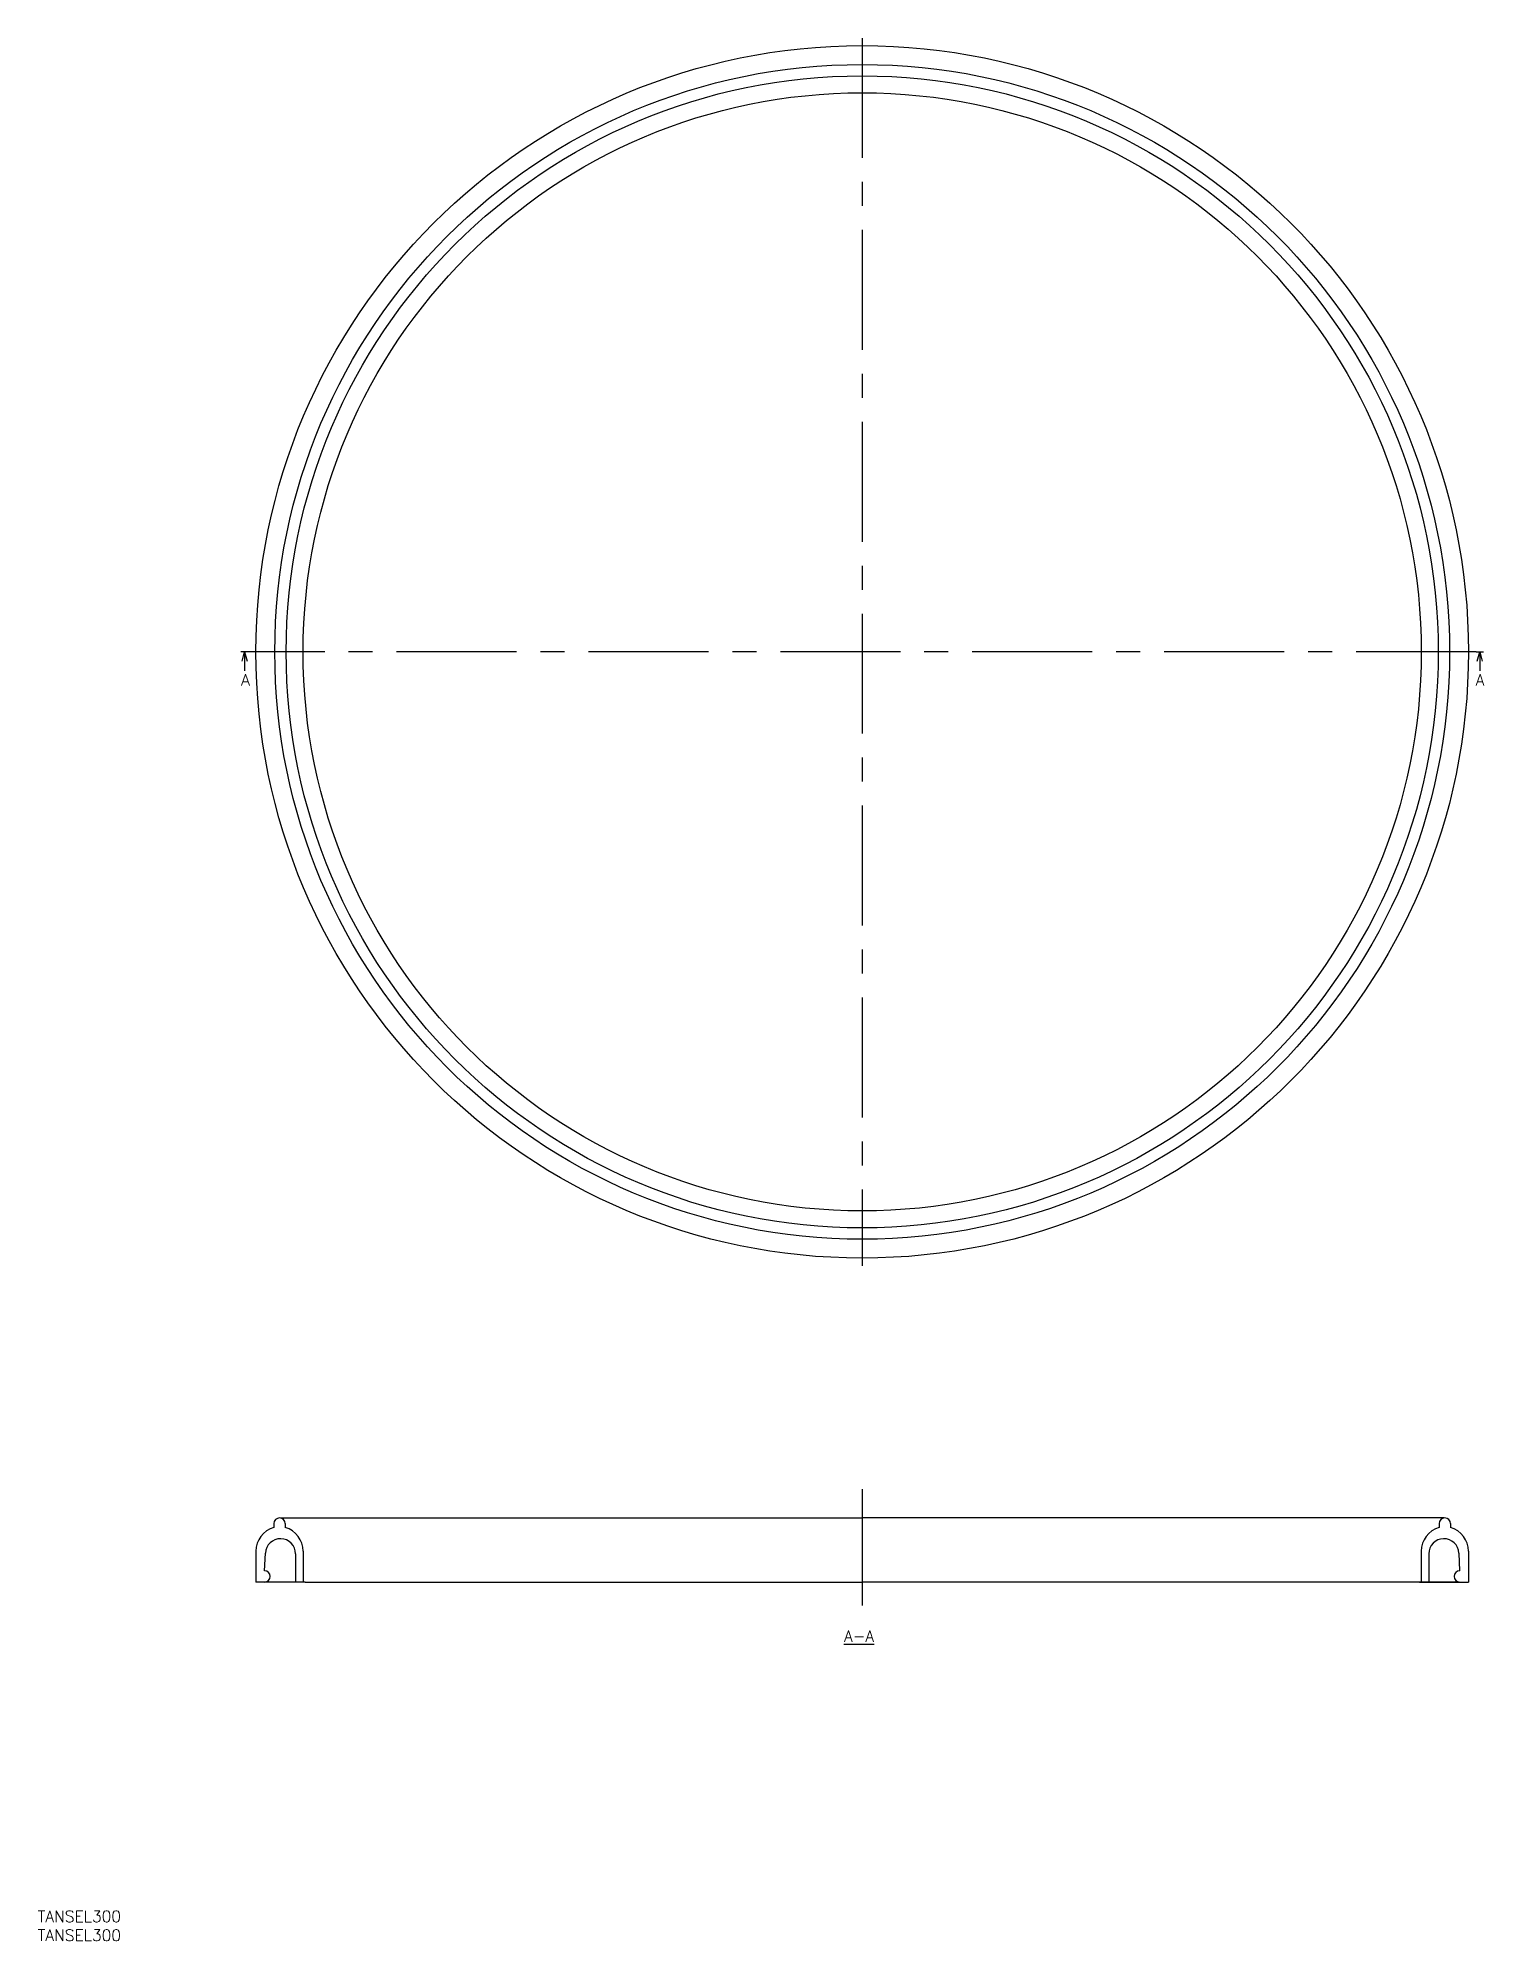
# Model space of a CAD drawing. Extents: x -218 to 165, y -112 to 392.
import ezdxf

# ---------------------------------------------------------------- set-up
doc = ezdxf.new("R2010")
doc.units = 0
doc.linetypes.add('CENTER', pattern=[50.8, 31.75, -6.35, 6.35, -6.35])
doc.layers.get('0').update_dxf_attribs({"linetype": 'CONTINUOUS'})
doc.layers.add('CENTER', color=1, linetype='CENTER')
doc.styles.get("Standard").update_dxf_attribs({"font": 'txt.shx', "height": 3, "bigfont": 'bigfont.shx'})

# ---------------------------------------------------------------- blocks, each defined once
blk = doc.blocks.new('*U7')
at = {"color": 7, "linetype": 'CONTINUOUS'}
blk.add_text('TANSEL300', height=3, dxfattribs=at).set_placement((-218.31, -107.01))
blk = doc.blocks.new('*U8')
at = {"color": 7, "linetype": 'CONTINUOUS'}
blk.add_text('TANSEL300', height=3, dxfattribs=at).set_placement((-218.31, -112.01))
blk = doc.blocks.new('*U14')
at = {"color": 137, "linetype": 'CONTINUOUS'}
blk.add_text('%%UA-A', height=3, dxfattribs=at).set_placement((-4.82, -32.8))
blk = doc.blocks.new('_OPEN30')
at = {"color": 0, "linetype": 'BYBLOCK'}
for p, q in [((-1, 0.27), (0, 0)), ((0, 0), (-1, -0.27)), ((0, 0), (-1, 0))]:
    blk.add_line(p, q, dxfattribs=at)
blk = doc.blocks.new('*U15')
at = {"color": 7, "linetype": 'CONTINUOUS'}
blk.add_lwpolyline([(163.5, 226.76), (163.5, 224.26)], dxfattribs=at)
at = {"color": 7, "linetype": 'CONTINUOUS', "xscale": 2.5, "yscale": 2.5, "zscale": 2.5, "rotation": 90.0000000000016}
blk.add_blockref('_OPEN30', (163.5, 229.26), dxfattribs=at)
blk = doc.blocks.new('*U16')
at = {"color": 137, "linetype": 'CONTINUOUS'}
blk.add_text('A', height=3, dxfattribs=at).set_placement((162.42, 220.36))
blk = doc.blocks.new('*U17')
at = {"color": 7, "linetype": 'CONTINUOUS'}
blk.add_lwpolyline([(-163.5, 226.76), (-163.5, 224.26)], dxfattribs=at)
at = {"color": 7, "linetype": 'CONTINUOUS', "xscale": 2.5, "yscale": 2.5, "zscale": 2.5, "rotation": 89.99999999999837}
blk.add_blockref('_OPEN30', (-163.5, 229.26), dxfattribs=at)
blk = doc.blocks.new('*U18')
at = {"color": 137, "linetype": 'CONTINUOUS'}
blk.add_text('A', height=3, rotation=360, dxfattribs=at).set_placement((-164.42, 220.36))

msp = doc.modelspace()

# ---------------------------------------------------------------- linework, layer by layer
at = {"color": 7, "linetype": 'CONTINUOUS'}
for p, q in [((-155.75, -1.53), (-155.75, -2.57)), ((-154.01, -0.01), (0, -0.01)), ((-152.75, -1.53), (-152.75, -2.53)), ((154, -0.01), (0, -0.01)), ((152.75, -1.53), (152.75, -2.53)), ((155.75, -1.53), (155.75, -2.57)), ((-160.5, -8.84), (-160.5, -17.01)), ((-158.2, -14.01), (-158, -9.34)), ((-150, -9.52), (-150, -17.01)), ((-148, -8.84), (-148, -17.01)), ((148, -8.84), (148, -17.01)), ((150, -9.52), (150, -17.01)), ((158.2, -14.01), (158, -9.34)), ((160.5, -8.84), (160.5, -17.01)), ((-158.2, -17.01), (-160.5, -17.01)), ((-147.5, -17.01), (-158.2, -17.01)), ((-147.5, -17.01), (0, -17.01)), ((158.05, -17.01), (0, -17.01)), ((147.5, -17.01), (158.2, -17.01)), ((158.2, -17.01), (160.5, -17.01))]:
    msp.add_line(p, q, dxfattribs=at)
for radius in [160.5, 155.5, 152.5, 148]:
    msp.add_circle((0, 229.26), radius, dxfattribs=at)
for centre, radius, start, end in [((-153.99, -8.84), 6.51, 105.6773, 180.0074), ((-154.25, -1.53), 1.5, 0, 180), ((-154.51, -8.84), 6.51, 359.9926, 74.3227), ((154.51, -8.84), 6.51, 105.6773, 180.0074), ((154.25, -1.53), 1.5, 0, 180), ((153.99, -8.84), 6.51, 359.9926, 74.3227), ((-154, -9.52), 4, 360, 177.5035), ((154, -9.52), 4, 2.4965, 180), ((-158.2, -15.51), 1.5, 270, 90), ((158.2, -15.51), 1.5, 90, 270)]:
    msp.add_arc(centre, radius, start, end, dxfattribs=at)
at = {"layer": 'CENTER', "color": 1, "linetype": 'CENTER'}
for p, q in [((0, 391.76), (0, 66.76)), ((-162.5, 229.26), (-164.5, 229.26)), ((-162.5, 229.26), (-164.5, 229.26)), ((162.5, 229.26), (-162.5, 229.26)), ((162.5, 229.26), (164.5, 229.26)), ((162.5, 229.26), (164.5, 229.26)), ((0, 7.55), (0, -23.18))]:
    msp.add_line(p, q, dxfattribs=at)

# ---------------------------------------------------------------- block references
at = {"color": 7, "linetype": 'CONTINUOUS'}
for name in ['*U17', '*U15', '*U18', '*U16', '*U14', '*U7', '*U8']:
    msp.add_blockref(name, (0, 0), dxfattribs=at)

doc.saveas('drawing.dxf')
